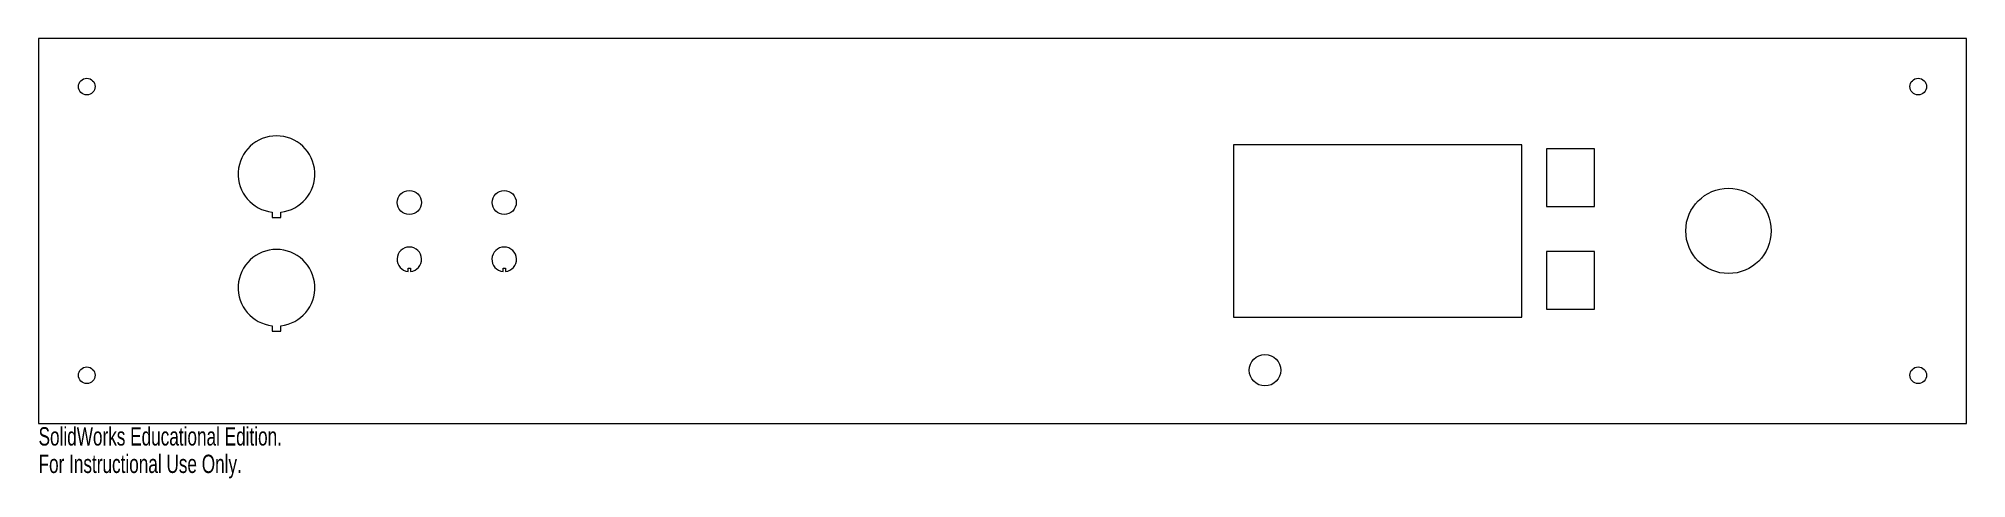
# Model space of a CAD drawing. Header units: millimetres. Extents: x -254 to 254, y -65 to 51.
import ezdxf

# ---------------------------------------------------------------- set-up
doc = ezdxf.new("R2010")
doc.units = ezdxf.units.MM
doc.styles.add('SLDTEXTSTYLE0', font='TXT', dxfattribs={"width": 0.7})

msp = doc.modelspace()

# ---------------------------------------------------------------- linework, layer by layer
at = {"color": 7, "linetype": 'Continuous', "lineweight": 15}
for p, q in [((-254, 50.8), (-254, -50.8)), ((254, 50.8), (-254, 50.8)), ((254, -50.8), (254, 50.8)), ((136.86, 22.75), (60.86, 22.75)), ((60.86, 22.75), (60.86, -22.75)), ((136.86, -22.75), (136.86, 22.75)), ((156.02, 21.7), (143.32, 21.7)), ((143.32, 21.7), (143.32, 6.46)), ((156.02, 6.46), (156.02, 21.7)), ((143.32, 6.46), (156.02, 6.46)), ((-192.4, 4.96), (-192.4, 3.5)), ((-192.4, 3.5), (-190.2, 3.5)), ((-190.2, 3.5), (-190.2, 4.96)), ((-156.6, -10.74), (-156.6, -9.85)), ((-156.6, -9.85), (-156, -9.85)), ((-156, -9.85), (-156, -10.74)), ((-131.6, -10.74), (-131.6, -9.85)), ((-131.6, -9.85), (-131, -9.85)), ((-131, -9.85), (-131, -10.74)), ((156.02, -5.42), (143.32, -5.42)), ((143.32, -5.42), (143.32, -20.66)), ((156.02, -20.66), (156.02, -5.42)), ((-192.4, -25.04), (-192.4, -26.5)), ((-190.2, -26.5), (-190.2, -25.04)), ((60.86, -22.75), (136.86, -22.75)), ((143.32, -20.66), (156.02, -20.66)), ((-192.4, -26.5), (-190.2, -26.5)), ((-254, -50.8), (254, -50.8))]:
    msp.add_line(p, q, dxfattribs=at)
for centre, radius in [((-241.3, 38.1), 2.2), ((241.3, 38.1), 2.2), ((-156.3, 7.5), 3.18), ((-131.3, 7.5), 3.18), ((191.3, 0), 11.25), ((69.16, -36.77), 4.15), ((-241.3, -38.1), 2.2), ((241.3, -38.1), 2.2)]:
    msp.add_circle(centre, radius, dxfattribs=at)
for centre, radius, start, end in [((-191.3, 15), 10.1, 276.2525, 263.7475), ((-191.3, -15), 10.1, 276.2525, 263.7475), ((-156.3, -7.5), 3.25, 275.2964, 264.7036), ((-131.3, -7.5), 3.25, 275.2964, 264.7036)]:
    msp.add_arc(centre, radius, start, end, dxfattribs=at)

# ---------------------------------------------------------------- texts
at = {"color": 7, "linetype": 'Continuous', "char_height": 4.8336, "attachment_point": 1, "style": 'SLDTEXTSTYLE0'}
for s, insert in [('SolidWorks Educational Edition.', (-254, -51.82)), ('For Instructional Use Only.', (-254, -59.07))]:
    msp.add_mtext(s, dxfattribs=dict(at, insert=insert))

doc.saveas('drawing.dxf')
